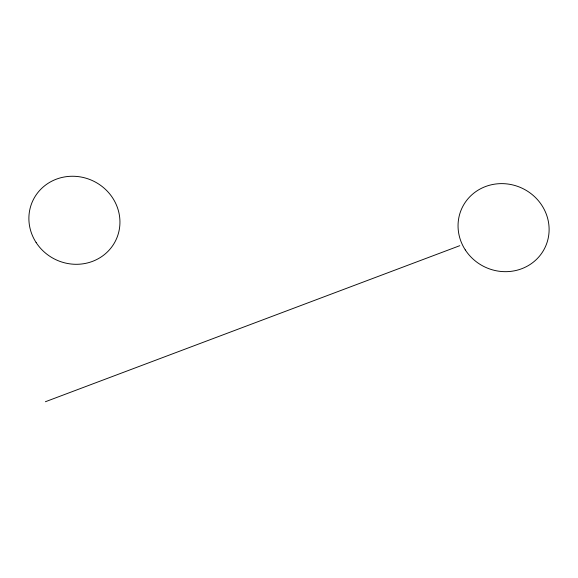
<?xml version="1.0" encoding="UTF-8"?>
<svg xmlns="http://www.w3.org/2000/svg" width="578" height="578" viewBox="0 0 578 578"><rect width="100%" height="100%" fill="white"/><g stroke="black" fill="none" stroke-linecap="round" stroke-linejoin="round"><path stroke-width="0.87" d="M45.387 401.739L459.777 245.686M465.283 249.891A45.973 43.567 25.6 0 0 544.057 249.436A45.973 43.567 25.6 0 0 501.408 183.623A45.973 43.567 25.6 0 0 465.283 249.891M36.118 242.522A45.973 43.567 25.6 0 0 114.892 242.059A45.973 43.567 25.6 0 0 72.243 176.254A45.973 43.567 25.6 0 0 36.118 242.522"/></g></svg>
